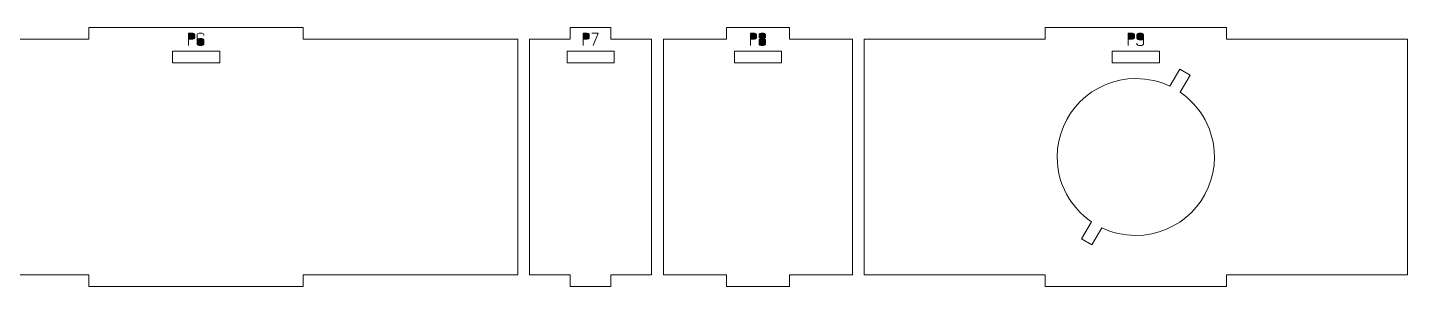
# Model space of a CAD drawing. Header units: centimetres. Extents: x -250 to 250, y -508 to 508.
# Drawn here: x 64.04 to 99.14, y 202.26 to 208.86 of the extents above; entities that cross this region are included whole.
import ezdxf

# ---------------------------------------------------------------- set-up
doc = ezdxf.new("R2010")
doc.units = ezdxf.units.CM
doc.header["$MEASUREMENT"] = 0
doc.layers.add('Capa 1', color=7, linetype='Continuous')

msp = doc.modelspace()

# ---------------------------------------------------------------- hatches: boundary and pattern name
at = {"layer": 'Capa 1', "true_color": 0x3e4095}
h = msp.add_hatch(color=175, dxfattribs=at)
edge = h.paths.add_edge_path()
edge.add_spline(control_points=[(68.20684, 208.56561), (68.22977, 208.56561), (68.24926, 208.56859), (68.26532, 208.57455), (68.28137, 208.58051), (68.28939, 208.58838), (68.28939, 208.59817), (68.28939, 208.59817), (68.28939, 208.68393), (68.28939, 208.68393), (68.28939, 208.69371), (68.28137, 208.70204), (68.26532, 208.70892), (68.24926, 208.7158), (68.22977, 208.71924), (68.20684, 208.71924), (68.20684, 208.71924), (68.13209, 208.71924), (68.13209, 208.71924), (68.13209, 208.71924), (68.13209, 208.56561), (68.13209, 208.56561), (68.13209, 208.56561), (68.20684, 208.56561), (68.20684, 208.56561)], knot_values=[0, 0, 0, 0, 0.125, 0.125, 0.125, 0.25, 0.25, 0.25, 0.375, 0.375, 0.375, 0.5, 0.5, 0.5, 0.625, 0.625, 0.625, 0.75, 0.75, 0.75, 0.875, 0.875, 0.875, 1, 1, 1, 1], degree=3, periodic=1)
h = msp.add_hatch(color=175, dxfattribs=at)
edge = h.paths.add_edge_path()
edge.add_spline(control_points=[(68.13209, 208.4028), (68.13209, 208.4028), (68.13209, 208.71924), (68.13209, 208.71924), (68.13209, 208.71924), (68.20684, 208.71924), (68.20684, 208.71924), (68.22977, 208.71924), (68.24926, 208.7158), (68.26532, 208.70892), (68.28137, 208.70204), (68.28939, 208.69371), (68.28939, 208.68393), (68.28939, 208.68393), (68.28939, 208.59817), (68.28939, 208.59817), (68.28939, 208.58838), (68.28137, 208.58051), (68.26532, 208.57455), (68.24926, 208.56859), (68.22977, 208.56561), (68.20684, 208.56561), (68.20684, 208.56561), (68.13209, 208.56561), (68.13209, 208.56561), (68.13209, 208.56561), (68.13209, 208.4028), (68.13209, 208.4028)], knot_values=[0, 0, 0, 0, 0.11111111, 0.11111111, 0.11111111, 0.22222222, 0.22222222, 0.22222222, 0.33333333, 0.33333333, 0.33333333, 0.44444444, 0.44444444, 0.44444444, 0.55555556, 0.55555556, 0.55555556, 0.66666667, 0.66666667, 0.66666667, 0.77777778, 0.77777778, 0.77777778, 0.88888889, 0.88888889, 0.88888889, 1, 1, 1, 1], degree=3, periodic=1)
h = msp.add_hatch(color=175, dxfattribs=at)
edge = h.paths.add_edge_path()
edge.add_spline(control_points=[(68.43477, 208.4028), (68.41123, 208.4028), (68.39158, 208.40624), (68.37584, 208.41312), (68.36009, 208.42), (68.35222, 208.42833), (68.35222, 208.43811), (68.35222, 208.43811), (68.35222, 208.54497), (68.35222, 208.54497), (68.35222, 208.54497), (68.35222, 208.68393), (68.35222, 208.68393), (68.35222, 208.69371), (68.36009, 208.70204), (68.37584, 208.70892), (68.39158, 208.7158), (68.41123, 208.71924), (68.43477, 208.71924), (68.45831, 208.71924), (68.47796, 208.7158), (68.4937, 208.70892), (68.50945, 208.70204), (68.51732, 208.69371), (68.51732, 208.68393), (68.51732, 208.68393), (68.51732, 208.65825), (68.51732, 208.65825), (68.51732, 208.65825), (68.51732, 208.68393), (68.51732, 208.68393), (68.51732, 208.69371), (68.50945, 208.70204), (68.4937, 208.70892), (68.47796, 208.7158), (68.45831, 208.71924), (68.43477, 208.71924), (68.41123, 208.71924), (68.39158, 208.7158), (68.37584, 208.70892), (68.36009, 208.70204), (68.35222, 208.69371), (68.35222, 208.68393), (68.35222, 208.68393), (68.35222, 208.54497), (68.35222, 208.54497), (68.35222, 208.55414), (68.36177, 208.56232), (68.38088, 208.5695), (68.39999, 208.57669), (68.41795, 208.58028), (68.43477, 208.58028), (68.45831, 208.58028), (68.47796, 208.57684), (68.4937, 208.56996), (68.50945, 208.56308), (68.51732, 208.55475), (68.51732, 208.54497), (68.51732, 208.54497), (68.51732, 208.43811), (68.51732, 208.43811), (68.51732, 208.42833), (68.50945, 208.42), (68.4937, 208.41312), (68.47796, 208.40624), (68.45831, 208.4028), (68.43477, 208.4028)], knot_values=[0, 0, 0, 0, 0.04545455, 0.04545455, 0.04545455, 0.09090909, 0.09090909, 0.09090909, 0.13636364, 0.13636364, 0.13636364, 0.18181818, 0.18181818, 0.18181818, 0.22727273, 0.22727273, 0.22727273, 0.27272727, 0.27272727, 0.27272727, 0.31818182, 0.31818182, 0.31818182, 0.36363636, 0.36363636, 0.36363636, 0.40909091, 0.40909091, 0.40909091, 0.45454545, 0.45454545, 0.45454545, 0.5, 0.5, 0.5, 0.54545455, 0.54545455, 0.54545455, 0.59090909, 0.59090909, 0.59090909, 0.63636364, 0.63636364, 0.63636364, 0.68181818, 0.68181818, 0.68181818, 0.72727273, 0.72727273, 0.72727273, 0.77272727, 0.77272727, 0.77272727, 0.81818182, 0.81818182, 0.81818182, 0.86363636, 0.86363636, 0.86363636, 0.90909091, 0.90909091, 0.90909091, 0.95454545, 0.95454545, 0.95454545, 1, 1, 1, 1], degree=3, periodic=1)
h = msp.add_hatch(color=175, dxfattribs=at)
edge = h.paths.add_edge_path()
edge.add_spline(control_points=[(68.35222, 208.43811), (68.35222, 208.42833), (68.36009, 208.42), (68.37584, 208.41312), (68.39158, 208.40624), (68.41123, 208.4028), (68.43477, 208.4028), (68.45831, 208.4028), (68.47796, 208.40624), (68.4937, 208.41312), (68.50945, 208.42), (68.51732, 208.42833), (68.51732, 208.43811), (68.51732, 208.43811), (68.51732, 208.54497), (68.51732, 208.54497), (68.51732, 208.55475), (68.50945, 208.56308), (68.4937, 208.56996), (68.47796, 208.57684), (68.45831, 208.58028), (68.43477, 208.58028), (68.41795, 208.58028), (68.39999, 208.57669), (68.38088, 208.5695), (68.36177, 208.56232), (68.35222, 208.55414), (68.35222, 208.54497), (68.35222, 208.54497), (68.35222, 208.43811), (68.35222, 208.43811)], knot_values=[0, 0, 0, 0, 0.1, 0.1, 0.1, 0.2, 0.2, 0.2, 0.3, 0.3, 0.3, 0.4, 0.4, 0.4, 0.5, 0.5, 0.5, 0.6, 0.6, 0.6, 0.7, 0.7, 0.7, 0.8, 0.8, 0.8, 0.9, 0.9, 0.9, 1, 1, 1, 1], degree=3, periodic=1)
h = msp.add_hatch(color=175, dxfattribs=at)
edge = h.paths.add_edge_path()
edge.add_spline(control_points=[(78.2448, 208.56561), (78.26773, 208.56561), (78.28722, 208.56859), (78.30328, 208.57455), (78.31933, 208.58051), (78.32735, 208.58838), (78.32735, 208.59817), (78.32735, 208.59817), (78.32735, 208.68393), (78.32735, 208.68393), (78.32735, 208.69371), (78.31933, 208.70204), (78.30328, 208.70892), (78.28722, 208.7158), (78.26773, 208.71924), (78.2448, 208.71924), (78.2448, 208.71924), (78.17005, 208.71924), (78.17005, 208.71924), (78.17005, 208.71924), (78.17005, 208.56561), (78.17005, 208.56561), (78.17005, 208.56561), (78.2448, 208.56561), (78.2448, 208.56561)], knot_values=[0, 0, 0, 0, 0.125, 0.125, 0.125, 0.25, 0.25, 0.25, 0.375, 0.375, 0.375, 0.5, 0.5, 0.5, 0.625, 0.625, 0.625, 0.75, 0.75, 0.75, 0.875, 0.875, 0.875, 1, 1, 1, 1], degree=3, periodic=1)
h = msp.add_hatch(color=175, dxfattribs=at)
edge = h.paths.add_edge_path()
edge.add_spline(control_points=[(78.17005, 208.4028), (78.17005, 208.4028), (78.17005, 208.71924), (78.17005, 208.71924), (78.17005, 208.71924), (78.2448, 208.71924), (78.2448, 208.71924), (78.26773, 208.71924), (78.28722, 208.7158), (78.30328, 208.70892), (78.31933, 208.70204), (78.32735, 208.69371), (78.32735, 208.68393), (78.32735, 208.68393), (78.32735, 208.59817), (78.32735, 208.59817), (78.32735, 208.58838), (78.31933, 208.58051), (78.30328, 208.57455), (78.28722, 208.56859), (78.26773, 208.56561), (78.2448, 208.56561), (78.2448, 208.56561), (78.17005, 208.56561), (78.17005, 208.56561), (78.17005, 208.56561), (78.17005, 208.4028), (78.17005, 208.4028)], knot_values=[0, 0, 0, 0, 0.11111111, 0.11111111, 0.11111111, 0.22222222, 0.22222222, 0.22222222, 0.33333333, 0.33333333, 0.33333333, 0.44444444, 0.44444444, 0.44444444, 0.55555556, 0.55555556, 0.55555556, 0.66666667, 0.66666667, 0.66666667, 0.77777778, 0.77777778, 0.77777778, 0.88888889, 0.88888889, 0.88888889, 1, 1, 1, 1], degree=3, periodic=1)
h = msp.add_hatch(color=175, dxfattribs=at)
edge = h.paths.add_edge_path()
edge.add_spline(control_points=[(78.4287, 208.4028), (78.4287, 208.4028), (78.54978, 208.71924), (78.54978, 208.71924), (78.54978, 208.71924), (78.39018, 208.71924), (78.39018, 208.71924), (78.39018, 208.71924), (78.54978, 208.71924), (78.54978, 208.71924), (78.54978, 208.71924), (78.4287, 208.4028), (78.4287, 208.4028)], knot_values=[0, 0, 0, 0, 0.25, 0.25, 0.25, 0.5, 0.5, 0.5, 0.75, 0.75, 0.75, 1, 1, 1, 1], degree=3, periodic=1)
h = msp.add_hatch(color=175, dxfattribs=at)
edge = h.paths.add_edge_path()
edge.add_spline(control_points=[(82.49966, 208.56561), (82.52259, 208.56561), (82.54208, 208.56859), (82.55814, 208.57455), (82.57419, 208.58051), (82.58221, 208.58838), (82.58221, 208.59817), (82.58221, 208.59817), (82.58221, 208.68393), (82.58221, 208.68393), (82.58221, 208.69371), (82.57419, 208.70204), (82.55814, 208.70892), (82.54208, 208.7158), (82.52259, 208.71924), (82.49966, 208.71924), (82.49966, 208.71924), (82.42491, 208.71924), (82.42491, 208.71924), (82.42491, 208.71924), (82.42491, 208.56561), (82.42491, 208.56561), (82.42491, 208.56561), (82.49966, 208.56561), (82.49966, 208.56561)], knot_values=[0, 0, 0, 0, 0.125, 0.125, 0.125, 0.25, 0.25, 0.25, 0.375, 0.375, 0.375, 0.5, 0.5, 0.5, 0.625, 0.625, 0.625, 0.75, 0.75, 0.75, 0.875, 0.875, 0.875, 1, 1, 1, 1], degree=3, periodic=1)
h = msp.add_hatch(color=175, dxfattribs=at)
edge = h.paths.add_edge_path()
edge.add_spline(control_points=[(82.42491, 208.4028), (82.42491, 208.4028), (82.42491, 208.71924), (82.42491, 208.71924), (82.42491, 208.71924), (82.49966, 208.71924), (82.49966, 208.71924), (82.52259, 208.71924), (82.54208, 208.7158), (82.55814, 208.70892), (82.57419, 208.70204), (82.58221, 208.69371), (82.58221, 208.68393), (82.58221, 208.68393), (82.58221, 208.59817), (82.58221, 208.59817), (82.58221, 208.58838), (82.57419, 208.58051), (82.55814, 208.57455), (82.54208, 208.56859), (82.52259, 208.56561), (82.49966, 208.56561), (82.49966, 208.56561), (82.42491, 208.56561), (82.42491, 208.56561), (82.42491, 208.56561), (82.42491, 208.4028), (82.42491, 208.4028)], knot_values=[0, 0, 0, 0, 0.11111111, 0.11111111, 0.11111111, 0.22222222, 0.22222222, 0.22222222, 0.33333333, 0.33333333, 0.33333333, 0.44444444, 0.44444444, 0.44444444, 0.55555556, 0.55555556, 0.55555556, 0.66666667, 0.66666667, 0.66666667, 0.77777778, 0.77777778, 0.77777778, 0.88888889, 0.88888889, 0.88888889, 1, 1, 1, 1], degree=3, periodic=1)
h = msp.add_hatch(color=175, dxfattribs=at)
edge = h.paths.add_edge_path()
edge.add_spline(control_points=[(82.64504, 208.60963), (82.64504, 208.60168), (82.6507, 208.5945), (82.66201, 208.58808), (82.67332, 208.58166), (82.69518, 208.57738), (82.72759, 208.57524), (82.76, 208.57738), (82.78186, 208.58166), (82.79317, 208.58808), (82.80448, 208.5945), (82.81014, 208.60168), (82.81014, 208.60963), (82.81014, 208.60963), (82.81014, 208.68393), (82.81014, 208.68393), (82.81014, 208.69371), (82.80227, 208.70204), (82.78652, 208.70892), (82.77078, 208.7158), (82.75113, 208.71924), (82.72759, 208.71924), (82.70405, 208.71924), (82.6844, 208.7158), (82.66866, 208.70892), (82.65291, 208.70204), (82.64504, 208.69371), (82.64504, 208.68393), (82.64504, 208.68393), (82.64504, 208.60963), (82.64504, 208.60963)], knot_values=[0, 0, 0, 0, 0.1, 0.1, 0.1, 0.2, 0.2, 0.2, 0.3, 0.3, 0.3, 0.4, 0.4, 0.4, 0.5, 0.5, 0.5, 0.6, 0.6, 0.6, 0.7, 0.7, 0.7, 0.8, 0.8, 0.8, 0.9, 0.9, 0.9, 1, 1, 1, 1], degree=3, periodic=1)
h = msp.add_hatch(color=175, dxfattribs=at)
edge = h.paths.add_edge_path()
edge.add_spline(control_points=[(82.72759, 208.4028), (82.70405, 208.4028), (82.6844, 208.40624), (82.66866, 208.41312), (82.65291, 208.42), (82.64504, 208.42833), (82.64504, 208.43811), (82.64504, 208.43811), (82.64504, 208.5413), (82.64504, 208.5413), (82.64504, 208.54956), (82.6507, 208.55674), (82.66201, 208.56285), (82.67332, 208.56897), (82.69518, 208.5731), (82.72759, 208.57524), (82.69518, 208.57738), (82.67332, 208.58166), (82.66201, 208.58808), (82.6507, 208.5945), (82.64504, 208.60168), (82.64504, 208.60963), (82.64504, 208.60963), (82.64504, 208.68393), (82.64504, 208.68393), (82.64504, 208.69371), (82.65291, 208.70204), (82.66866, 208.70892), (82.6844, 208.7158), (82.70405, 208.71924), (82.72759, 208.71924), (82.75113, 208.71924), (82.77078, 208.7158), (82.78652, 208.70892), (82.80227, 208.70204), (82.81014, 208.69371), (82.81014, 208.68393), (82.81014, 208.68393), (82.81014, 208.60963), (82.81014, 208.60963), (82.81014, 208.60168), (82.80448, 208.5945), (82.79317, 208.58808), (82.78186, 208.58166), (82.76, 208.57738), (82.72759, 208.57524), (82.76, 208.5731), (82.78186, 208.56897), (82.79317, 208.56285), (82.80448, 208.55674), (82.81014, 208.54956), (82.81014, 208.5413), (82.81014, 208.5413), (82.81014, 208.43811), (82.81014, 208.43811), (82.81014, 208.42833), (82.80227, 208.42), (82.78652, 208.41312), (82.77078, 208.40624), (82.75113, 208.4028), (82.72759, 208.4028)], knot_values=[0, 0, 0, 0, 0.05, 0.05, 0.05, 0.1, 0.1, 0.1, 0.15, 0.15, 0.15, 0.2, 0.2, 0.2, 0.25, 0.25, 0.25, 0.3, 0.3, 0.3, 0.35, 0.35, 0.35, 0.4, 0.4, 0.4, 0.45, 0.45, 0.45, 0.5, 0.5, 0.5, 0.55, 0.55, 0.55, 0.6, 0.6, 0.6, 0.65, 0.65, 0.65, 0.7, 0.7, 0.7, 0.75, 0.75, 0.75, 0.8, 0.8, 0.8, 0.85, 0.85, 0.85, 0.9, 0.9, 0.9, 0.95, 0.95, 0.95, 1, 1, 1, 1], degree=3, periodic=1)
h = msp.add_hatch(color=175, dxfattribs=at)
edge = h.paths.add_edge_path()
edge.add_spline(control_points=[(82.64504, 208.43811), (82.64504, 208.42833), (82.65291, 208.42), (82.66866, 208.41312), (82.6844, 208.40624), (82.70405, 208.4028), (82.72759, 208.4028), (82.75113, 208.4028), (82.77078, 208.40624), (82.78652, 208.41312), (82.80227, 208.42), (82.81014, 208.42833), (82.81014, 208.43811), (82.81014, 208.43811), (82.81014, 208.5413), (82.81014, 208.5413), (82.81014, 208.54956), (82.80448, 208.55674), (82.79317, 208.56285), (82.78186, 208.56897), (82.76, 208.5731), (82.72759, 208.57524), (82.69518, 208.5731), (82.67332, 208.56897), (82.66201, 208.56285), (82.6507, 208.55674), (82.64504, 208.54956), (82.64504, 208.5413), (82.64504, 208.5413), (82.64504, 208.43811), (82.64504, 208.43811)], knot_values=[0, 0, 0, 0, 0.1, 0.1, 0.1, 0.2, 0.2, 0.2, 0.3, 0.3, 0.3, 0.4, 0.4, 0.4, 0.5, 0.5, 0.5, 0.6, 0.6, 0.6, 0.7, 0.7, 0.7, 0.8, 0.8, 0.8, 0.9, 0.9, 0.9, 1, 1, 1, 1], degree=3, periodic=1)
h = msp.add_hatch(color=175, dxfattribs=at)
edge = h.paths.add_edge_path()
edge.add_spline(control_points=[(92.11281, 208.56561), (92.13574, 208.56561), (92.15523, 208.56859), (92.17129, 208.57455), (92.18734, 208.58051), (92.19536, 208.58838), (92.19536, 208.59817), (92.19536, 208.59817), (92.19536, 208.68393), (92.19536, 208.68393), (92.19536, 208.69371), (92.18734, 208.70204), (92.17129, 208.70892), (92.15523, 208.7158), (92.13574, 208.71924), (92.11281, 208.71924), (92.11281, 208.71924), (92.03806, 208.71924), (92.03806, 208.71924), (92.03806, 208.71924), (92.03806, 208.56561), (92.03806, 208.56561), (92.03806, 208.56561), (92.11281, 208.56561), (92.11281, 208.56561)], knot_values=[0, 0, 0, 0, 0.125, 0.125, 0.125, 0.25, 0.25, 0.25, 0.375, 0.375, 0.375, 0.5, 0.5, 0.5, 0.625, 0.625, 0.625, 0.75, 0.75, 0.75, 0.875, 0.875, 0.875, 1, 1, 1, 1], degree=3, periodic=1)
h = msp.add_hatch(color=175, dxfattribs=at)
edge = h.paths.add_edge_path()
edge.add_spline(control_points=[(92.03806, 208.4028), (92.03806, 208.4028), (92.03806, 208.71924), (92.03806, 208.71924), (92.03806, 208.71924), (92.11281, 208.71924), (92.11281, 208.71924), (92.13574, 208.71924), (92.15523, 208.7158), (92.17129, 208.70892), (92.18734, 208.70204), (92.19536, 208.69371), (92.19536, 208.68393), (92.19536, 208.68393), (92.19536, 208.59817), (92.19536, 208.59817), (92.19536, 208.58838), (92.18734, 208.58051), (92.17129, 208.57455), (92.15523, 208.56859), (92.13574, 208.56561), (92.11281, 208.56561), (92.11281, 208.56561), (92.03806, 208.56561), (92.03806, 208.56561), (92.03806, 208.56561), (92.03806, 208.4028), (92.03806, 208.4028)], knot_values=[0, 0, 0, 0, 0.11111111, 0.11111111, 0.11111111, 0.22222222, 0.22222222, 0.22222222, 0.33333333, 0.33333333, 0.33333333, 0.44444444, 0.44444444, 0.44444444, 0.55555556, 0.55555556, 0.55555556, 0.66666667, 0.66666667, 0.66666667, 0.77777778, 0.77777778, 0.77777778, 0.88888889, 0.88888889, 0.88888889, 1, 1, 1, 1], degree=3, periodic=1)
h = msp.add_hatch(color=175, dxfattribs=at)
edge = h.paths.add_edge_path()
edge.add_spline(control_points=[(92.25819, 208.57661), (92.25819, 208.56683), (92.26606, 208.5585), (92.28181, 208.55162), (92.29755, 208.54474), (92.3172, 208.5413), (92.34074, 208.5413), (92.36398, 208.54069), (92.38354, 208.54352), (92.39944, 208.54978), (92.41534, 208.55605), (92.42329, 208.565), (92.42329, 208.57661), (92.42329, 208.57661), (92.42329, 208.68393), (92.42329, 208.68393), (92.42329, 208.69371), (92.41542, 208.70204), (92.39967, 208.70892), (92.38393, 208.7158), (92.36428, 208.71924), (92.34074, 208.71924), (92.3172, 208.71924), (92.29755, 208.7158), (92.28181, 208.70892), (92.26606, 208.70204), (92.25819, 208.69371), (92.25819, 208.68393), (92.25819, 208.68393), (92.25819, 208.57661), (92.25819, 208.57661)], knot_values=[0, 0, 0, 0, 0.1, 0.1, 0.1, 0.2, 0.2, 0.2, 0.3, 0.3, 0.3, 0.4, 0.4, 0.4, 0.5, 0.5, 0.5, 0.6, 0.6, 0.6, 0.7, 0.7, 0.7, 0.8, 0.8, 0.8, 0.9, 0.9, 0.9, 1, 1, 1, 1], degree=3, periodic=1)
h = msp.add_hatch(color=175, dxfattribs=at)
edge = h.paths.add_edge_path()
edge.add_spline(control_points=[(92.34074, 208.4028), (92.3172, 208.4028), (92.29755, 208.40624), (92.28181, 208.41312), (92.26606, 208.42), (92.25819, 208.42833), (92.25819, 208.43811), (92.25819, 208.43811), (92.25819, 208.46334), (92.25819, 208.46334), (92.25819, 208.46334), (92.25819, 208.43811), (92.25819, 208.43811), (92.25819, 208.42833), (92.26606, 208.42), (92.28181, 208.41312), (92.29755, 208.40624), (92.3172, 208.4028), (92.34074, 208.4028), (92.36428, 208.4028), (92.38393, 208.40624), (92.39967, 208.41312), (92.41542, 208.42), (92.42329, 208.42833), (92.42329, 208.43811), (92.42329, 208.43811), (92.42329, 208.57661), (92.42329, 208.57661), (92.42329, 208.565), (92.41534, 208.55605), (92.39944, 208.54978), (92.38354, 208.54352), (92.36398, 208.54069), (92.34074, 208.5413), (92.3172, 208.5413), (92.29755, 208.54474), (92.28181, 208.55162), (92.26606, 208.5585), (92.25819, 208.56683), (92.25819, 208.57661), (92.25819, 208.57661), (92.25819, 208.68393), (92.25819, 208.68393), (92.25819, 208.69371), (92.26606, 208.70204), (92.28181, 208.70892), (92.29755, 208.7158), (92.3172, 208.71924), (92.34074, 208.71924), (92.36428, 208.71924), (92.38393, 208.7158), (92.39967, 208.70892), (92.41542, 208.70204), (92.42329, 208.69371), (92.42329, 208.68393), (92.42329, 208.68393), (92.42329, 208.57661), (92.42329, 208.57661), (92.42329, 208.57661), (92.42329, 208.43811), (92.42329, 208.43811), (92.42329, 208.42833), (92.41542, 208.42), (92.39967, 208.41312), (92.38393, 208.40624), (92.36428, 208.4028), (92.34074, 208.4028)], knot_values=[0, 0, 0, 0, 0.04545455, 0.04545455, 0.04545455, 0.09090909, 0.09090909, 0.09090909, 0.13636364, 0.13636364, 0.13636364, 0.18181818, 0.18181818, 0.18181818, 0.22727273, 0.22727273, 0.22727273, 0.27272727, 0.27272727, 0.27272727, 0.31818182, 0.31818182, 0.31818182, 0.36363636, 0.36363636, 0.36363636, 0.40909091, 0.40909091, 0.40909091, 0.45454545, 0.45454545, 0.45454545, 0.5, 0.5, 0.5, 0.54545455, 0.54545455, 0.54545455, 0.59090909, 0.59090909, 0.59090909, 0.63636364, 0.63636364, 0.63636364, 0.68181818, 0.68181818, 0.68181818, 0.72727273, 0.72727273, 0.72727273, 0.77272727, 0.77272727, 0.77272727, 0.81818182, 0.81818182, 0.81818182, 0.86363636, 0.86363636, 0.86363636, 0.90909091, 0.90909091, 0.90909091, 0.95454545, 0.95454545, 0.95454545, 1, 1, 1, 1], degree=3, periodic=1)

# ---------------------------------------------------------------- linework, layer by layer
at = {"layer": 'Capa 1', "color": 240, "lineweight": 9}
for points, knots in [([(60.14275, 208.56), (60.14275, 208.56), (60.14275, 202.56), (60.14275, 202.56), (60.14275, 202.56), (65.59739, 202.56), (65.59739, 202.56), (65.59739, 202.56), (65.59739, 202.26), (65.59739, 202.26), (65.59739, 202.26), (71.05202, 202.26), (71.05202, 202.26), (71.05202, 202.26), (71.05202, 202.56), (71.05202, 202.56), (71.05202, 202.56), (76.50666, 202.56), (76.50666, 202.56), (76.50666, 202.56), (76.50666, 208.56), (76.50666, 208.56), (76.50666, 208.56), (71.05202, 208.56), (71.05202, 208.56), (71.05202, 208.56), (71.05202, 208.86), (71.05202, 208.86), (71.05202, 208.86), (65.59739, 208.86), (65.59739, 208.86), (65.59739, 208.86), (65.59739, 208.56), (65.59739, 208.56), (65.59739, 208.56), (60.14275, 208.56), (60.14275, 208.56)], [0, 0, 0, 0, 0.08333333, 0.08333333, 0.08333333, 0.16666667, 0.16666667, 0.16666667, 0.25, 0.25, 0.25, 0.33333333, 0.33333333, 0.33333333, 0.41666667, 0.41666667, 0.41666667, 0.5, 0.5, 0.5, 0.58333333, 0.58333333, 0.58333333, 0.66666667, 0.66666667, 0.66666667, 0.75, 0.75, 0.75, 0.83333333, 0.83333333, 0.83333333, 0.91666667, 0.91666667, 0.91666667, 1, 1, 1, 1]), ([(76.80666, 208.56), (76.80666, 208.56), (76.80666, 202.56), (76.80666, 202.56), (76.80666, 202.56), (77.84217, 202.56), (77.84217, 202.56), (77.84217, 202.56), (77.84217, 202.26), (77.84217, 202.26), (77.84217, 202.26), (78.87767, 202.26), (78.87767, 202.26), (78.87767, 202.26), (78.87767, 202.56), (78.87767, 202.56), (78.87767, 202.56), (79.91318, 202.56), (79.91318, 202.56), (79.91318, 202.56), (79.91318, 208.56), (79.91318, 208.56), (79.91318, 208.56), (78.87767, 208.56), (78.87767, 208.56), (78.87767, 208.56), (78.87767, 208.86), (78.87767, 208.86), (78.87767, 208.86), (77.84217, 208.86), (77.84217, 208.86), (77.84217, 208.86), (77.84217, 208.56), (77.84217, 208.56), (77.84217, 208.56), (76.80666, 208.56), (76.80666, 208.56)], [0, 0, 0, 0, 0.08333333, 0.08333333, 0.08333333, 0.16666667, 0.16666667, 0.16666667, 0.25, 0.25, 0.25, 0.33333333, 0.33333333, 0.33333333, 0.41666667, 0.41666667, 0.41666667, 0.5, 0.5, 0.5, 0.58333333, 0.58333333, 0.58333333, 0.66666667, 0.66666667, 0.66666667, 0.75, 0.75, 0.75, 0.83333333, 0.83333333, 0.83333333, 0.91666667, 0.91666667, 0.91666667, 1, 1, 1, 1]), ([(80.21318, 208.56), (80.21318, 208.56), (80.21318, 202.56), (80.21318, 202.56), (80.21318, 202.56), (81.81608, 202.56), (81.81608, 202.56), (81.81608, 202.56), (81.81608, 202.26), (81.81608, 202.26), (81.81608, 202.26), (83.41898, 202.26), (83.41898, 202.26), (83.41898, 202.26), (83.41898, 202.56), (83.41898, 202.56), (83.41898, 202.56), (85.02188, 202.56), (85.02188, 202.56), (85.02188, 202.56), (85.02188, 208.56), (85.02188, 208.56), (85.02188, 208.56), (83.41898, 208.56), (83.41898, 208.56), (83.41898, 208.56), (83.41898, 208.86), (83.41898, 208.86), (83.41898, 208.86), (81.81608, 208.86), (81.81608, 208.86), (81.81608, 208.86), (81.81608, 208.56), (81.81608, 208.56), (81.81608, 208.56), (80.21318, 208.56), (80.21318, 208.56)], [0, 0, 0, 0, 0.08333333, 0.08333333, 0.08333333, 0.16666667, 0.16666667, 0.16666667, 0.25, 0.25, 0.25, 0.33333333, 0.33333333, 0.33333333, 0.41666667, 0.41666667, 0.41666667, 0.5, 0.5, 0.5, 0.58333333, 0.58333333, 0.58333333, 0.66666667, 0.66666667, 0.66666667, 0.75, 0.75, 0.75, 0.83333333, 0.83333333, 0.83333333, 0.91666667, 0.91666667, 0.91666667, 1, 1, 1, 1]), ([(85.32188, 208.56), (85.32188, 208.56), (85.32188, 202.56), (85.32188, 202.56), (85.32188, 202.56), (89.92775, 202.56), (89.92775, 202.56), (89.92775, 202.56), (89.92775, 202.26), (89.92775, 202.26), (89.92775, 202.26), (94.53361, 202.26), (94.53361, 202.26), (94.53361, 202.26), (94.53361, 202.56), (94.53361, 202.56), (94.53361, 202.56), (99.13947, 202.56), (99.13947, 202.56), (99.13947, 202.56), (99.13947, 208.56), (99.13947, 208.56), (99.13947, 208.56), (94.53361, 208.56), (94.53361, 208.56), (94.53361, 208.56), (94.53361, 208.86), (94.53361, 208.86), (94.53361, 208.86), (89.92775, 208.86), (89.92775, 208.86), (89.92775, 208.86), (89.92775, 208.56), (89.92775, 208.56), (89.92775, 208.56), (85.32188, 208.56), (85.32188, 208.56)], [0, 0, 0, 0, 0.08333333, 0.08333333, 0.08333333, 0.16666667, 0.16666667, 0.16666667, 0.25, 0.25, 0.25, 0.33333333, 0.33333333, 0.33333333, 0.41666667, 0.41666667, 0.41666667, 0.5, 0.5, 0.5, 0.58333333, 0.58333333, 0.58333333, 0.66666667, 0.66666667, 0.66666667, 0.75, 0.75, 0.75, 0.83333333, 0.83333333, 0.83333333, 0.91666667, 0.91666667, 0.91666667, 1, 1, 1, 1]), ([(67.72471, 207.96037), (67.72471, 207.96037), (68.92471, 207.96037), (68.92471, 207.96037), (68.92471, 207.96037), (68.92471, 208.26037), (68.92471, 208.26037), (68.92471, 208.26037), (67.72471, 208.26037), (67.72471, 208.26037), (67.72471, 208.26037), (67.72471, 207.96037), (67.72471, 207.96037)], [0, 0, 0, 0, 0.25, 0.25, 0.25, 0.5, 0.5, 0.5, 0.75, 0.75, 0.75, 1, 1, 1, 1]), ([(77.75992, 207.96037), (77.75992, 207.96037), (78.95992, 207.96037), (78.95992, 207.96037), (78.95992, 207.96037), (78.95992, 208.26037), (78.95992, 208.26037), (78.95992, 208.26037), (77.75992, 208.26037), (77.75992, 208.26037), (77.75992, 208.26037), (77.75992, 207.96037), (77.75992, 207.96037)], [0, 0, 0, 0, 0.25, 0.25, 0.25, 0.5, 0.5, 0.5, 0.75, 0.75, 0.75, 1, 1, 1, 1]), ([(82.01753, 207.96037), (82.01753, 207.96037), (83.21753, 207.96037), (83.21753, 207.96037), (83.21753, 207.96037), (83.21753, 208.26037), (83.21753, 208.26037), (83.21753, 208.26037), (82.01753, 208.26037), (82.01753, 208.26037), (82.01753, 208.26037), (82.01753, 207.96037), (82.01753, 207.96037)], [0, 0, 0, 0, 0.25, 0.25, 0.25, 0.5, 0.5, 0.5, 0.75, 0.75, 0.75, 1, 1, 1, 1]), ([(91.63068, 207.96037), (91.63068, 207.96037), (92.83068, 207.96037), (92.83068, 207.96037), (92.83068, 207.96037), (92.83068, 208.26037), (92.83068, 208.26037), (92.83068, 208.26037), (91.63068, 208.26037), (91.63068, 208.26037), (91.63068, 208.26037), (91.63068, 207.96037), (91.63068, 207.96037)], [0, 0, 0, 0, 0.25, 0.25, 0.25, 0.5, 0.5, 0.5, 0.75, 0.75, 0.75, 1, 1, 1, 1]), ([(92.23068, 207.56), (92.54151, 207.56), (92.83577, 207.48909), (93.09819, 207.36257), (93.09819, 207.36257), (93.35078, 207.80006), (93.35078, 207.80006), (93.35078, 207.80006), (93.61058, 207.65006), (93.61058, 207.65006), (93.61058, 207.65006), (93.35781, 207.21225), (93.35781, 207.21225), (93.88477, 206.85207), (94.23068, 206.24647), (94.23068, 205.56), (94.23068, 204.45543), (93.33525, 203.56), (92.23068, 203.56), (91.91985, 203.56), (91.62557, 203.63089), (91.36317, 203.75743), (91.36317, 203.75743), (91.11058, 203.31994), (91.11058, 203.31994), (91.11058, 203.31994), (90.85078, 203.46994), (90.85078, 203.46994), (90.85078, 203.46994), (91.10355, 203.90775), (91.10355, 203.90775), (90.57659, 204.26793), (90.23068, 204.87353), (90.23068, 205.56), (90.23068, 206.66457), (91.12611, 207.56), (92.23068, 207.56)], [0, 0, 0, 0, 0.08333333, 0.08333333, 0.08333333, 0.16666667, 0.16666667, 0.16666667, 0.25, 0.25, 0.25, 0.33333333, 0.33333333, 0.33333333, 0.41666667, 0.41666667, 0.41666667, 0.5, 0.5, 0.5, 0.58333333, 0.58333333, 0.58333333, 0.66666667, 0.66666667, 0.66666667, 0.75, 0.75, 0.75, 0.83333333, 0.83333333, 0.83333333, 0.91666667, 0.91666667, 0.91666667, 1, 1, 1, 1])]:
    msp.add_open_spline(points, degree=3, knots=knots, dxfattribs=at)
at = {"layer": 'Capa 1', "color": 114, "lineweight": 9}
for points, knots in [([(68.20684, 208.56561), (68.22977, 208.56561), (68.24926, 208.56859), (68.26532, 208.57455), (68.28137, 208.58051), (68.28939, 208.58838), (68.28939, 208.59817), (68.28939, 208.59817), (68.28939, 208.68393), (68.28939, 208.68393), (68.28939, 208.69371), (68.28137, 208.70204), (68.26532, 208.70892), (68.24926, 208.7158), (68.22977, 208.71924), (68.20684, 208.71924), (68.20684, 208.71924), (68.13209, 208.71924), (68.13209, 208.71924), (68.13209, 208.71924), (68.13209, 208.56561), (68.13209, 208.56561), (68.13209, 208.56561), (68.20684, 208.56561), (68.20684, 208.56561)], [0, 0, 0, 0, 0.125, 0.125, 0.125, 0.25, 0.25, 0.25, 0.375, 0.375, 0.375, 0.5, 0.5, 0.5, 0.625, 0.625, 0.625, 0.75, 0.75, 0.75, 0.875, 0.875, 0.875, 1, 1, 1, 1]), ([(68.13209, 208.4028), (68.13209, 208.4028), (68.13209, 208.71924), (68.13209, 208.71924), (68.13209, 208.71924), (68.20684, 208.71924), (68.20684, 208.71924), (68.22977, 208.71924), (68.24926, 208.7158), (68.26532, 208.70892), (68.28137, 208.70204), (68.28939, 208.69371), (68.28939, 208.68393), (68.28939, 208.68393), (68.28939, 208.59817), (68.28939, 208.59817), (68.28939, 208.58838), (68.28137, 208.58051), (68.26532, 208.57455), (68.24926, 208.56859), (68.22977, 208.56561), (68.20684, 208.56561), (68.20684, 208.56561), (68.13209, 208.56561), (68.13209, 208.56561), (68.13209, 208.56561), (68.13209, 208.4028), (68.13209, 208.4028)], [0, 0, 0, 0, 0.11111111, 0.11111111, 0.11111111, 0.22222222, 0.22222222, 0.22222222, 0.33333333, 0.33333333, 0.33333333, 0.44444444, 0.44444444, 0.44444444, 0.55555556, 0.55555556, 0.55555556, 0.66666667, 0.66666667, 0.66666667, 0.77777778, 0.77777778, 0.77777778, 0.88888889, 0.88888889, 0.88888889, 1, 1, 1, 1]), ([(68.43477, 208.4028), (68.41123, 208.4028), (68.39158, 208.40624), (68.37584, 208.41312), (68.36009, 208.42), (68.35222, 208.42833), (68.35222, 208.43811), (68.35222, 208.43811), (68.35222, 208.54497), (68.35222, 208.54497), (68.35222, 208.54497), (68.35222, 208.68393), (68.35222, 208.68393), (68.35222, 208.69371), (68.36009, 208.70204), (68.37584, 208.70892), (68.39158, 208.7158), (68.41123, 208.71924), (68.43477, 208.71924), (68.45831, 208.71924), (68.47796, 208.7158), (68.4937, 208.70892), (68.50945, 208.70204), (68.51732, 208.69371), (68.51732, 208.68393), (68.51732, 208.68393), (68.51732, 208.65825), (68.51732, 208.65825), (68.51732, 208.65825), (68.51732, 208.68393), (68.51732, 208.68393), (68.51732, 208.69371), (68.50945, 208.70204), (68.4937, 208.70892), (68.47796, 208.7158), (68.45831, 208.71924), (68.43477, 208.71924), (68.41123, 208.71924), (68.39158, 208.7158), (68.37584, 208.70892), (68.36009, 208.70204), (68.35222, 208.69371), (68.35222, 208.68393), (68.35222, 208.68393), (68.35222, 208.54497), (68.35222, 208.54497), (68.35222, 208.55414), (68.36177, 208.56232), (68.38088, 208.5695), (68.39999, 208.57669), (68.41795, 208.58028), (68.43477, 208.58028), (68.45831, 208.58028), (68.47796, 208.57684), (68.4937, 208.56996), (68.50945, 208.56308), (68.51732, 208.55475), (68.51732, 208.54497), (68.51732, 208.54497), (68.51732, 208.43811), (68.51732, 208.43811), (68.51732, 208.42833), (68.50945, 208.42), (68.4937, 208.41312), (68.47796, 208.40624), (68.45831, 208.4028), (68.43477, 208.4028)], [0, 0, 0, 0, 0.04545455, 0.04545455, 0.04545455, 0.09090909, 0.09090909, 0.09090909, 0.13636364, 0.13636364, 0.13636364, 0.18181818, 0.18181818, 0.18181818, 0.22727273, 0.22727273, 0.22727273, 0.27272727, 0.27272727, 0.27272727, 0.31818182, 0.31818182, 0.31818182, 0.36363636, 0.36363636, 0.36363636, 0.40909091, 0.40909091, 0.40909091, 0.45454545, 0.45454545, 0.45454545, 0.5, 0.5, 0.5, 0.54545455, 0.54545455, 0.54545455, 0.59090909, 0.59090909, 0.59090909, 0.63636364, 0.63636364, 0.63636364, 0.68181818, 0.68181818, 0.68181818, 0.72727273, 0.72727273, 0.72727273, 0.77272727, 0.77272727, 0.77272727, 0.81818182, 0.81818182, 0.81818182, 0.86363636, 0.86363636, 0.86363636, 0.90909091, 0.90909091, 0.90909091, 0.95454545, 0.95454545, 0.95454545, 1, 1, 1, 1]), ([(68.35222, 208.43811), (68.35222, 208.42833), (68.36009, 208.42), (68.37584, 208.41312), (68.39158, 208.40624), (68.41123, 208.4028), (68.43477, 208.4028), (68.45831, 208.4028), (68.47796, 208.40624), (68.4937, 208.41312), (68.50945, 208.42), (68.51732, 208.42833), (68.51732, 208.43811), (68.51732, 208.43811), (68.51732, 208.54497), (68.51732, 208.54497), (68.51732, 208.55475), (68.50945, 208.56308), (68.4937, 208.56996), (68.47796, 208.57684), (68.45831, 208.58028), (68.43477, 208.58028), (68.41795, 208.58028), (68.39999, 208.57669), (68.38088, 208.5695), (68.36177, 208.56232), (68.35222, 208.55414), (68.35222, 208.54497), (68.35222, 208.54497), (68.35222, 208.43811), (68.35222, 208.43811)], [0, 0, 0, 0, 0.1, 0.1, 0.1, 0.2, 0.2, 0.2, 0.3, 0.3, 0.3, 0.4, 0.4, 0.4, 0.5, 0.5, 0.5, 0.6, 0.6, 0.6, 0.7, 0.7, 0.7, 0.8, 0.8, 0.8, 0.9, 0.9, 0.9, 1, 1, 1, 1]), ([(78.2448, 208.56561), (78.26773, 208.56561), (78.28722, 208.56859), (78.30328, 208.57455), (78.31933, 208.58051), (78.32735, 208.58838), (78.32735, 208.59817), (78.32735, 208.59817), (78.32735, 208.68393), (78.32735, 208.68393), (78.32735, 208.69371), (78.31933, 208.70204), (78.30328, 208.70892), (78.28722, 208.7158), (78.26773, 208.71924), (78.2448, 208.71924), (78.2448, 208.71924), (78.17005, 208.71924), (78.17005, 208.71924), (78.17005, 208.71924), (78.17005, 208.56561), (78.17005, 208.56561), (78.17005, 208.56561), (78.2448, 208.56561), (78.2448, 208.56561)], [0, 0, 0, 0, 0.125, 0.125, 0.125, 0.25, 0.25, 0.25, 0.375, 0.375, 0.375, 0.5, 0.5, 0.5, 0.625, 0.625, 0.625, 0.75, 0.75, 0.75, 0.875, 0.875, 0.875, 1, 1, 1, 1]), ([(78.17005, 208.4028), (78.17005, 208.4028), (78.17005, 208.71924), (78.17005, 208.71924), (78.17005, 208.71924), (78.2448, 208.71924), (78.2448, 208.71924), (78.26773, 208.71924), (78.28722, 208.7158), (78.30328, 208.70892), (78.31933, 208.70204), (78.32735, 208.69371), (78.32735, 208.68393), (78.32735, 208.68393), (78.32735, 208.59817), (78.32735, 208.59817), (78.32735, 208.58838), (78.31933, 208.58051), (78.30328, 208.57455), (78.28722, 208.56859), (78.26773, 208.56561), (78.2448, 208.56561), (78.2448, 208.56561), (78.17005, 208.56561), (78.17005, 208.56561), (78.17005, 208.56561), (78.17005, 208.4028), (78.17005, 208.4028)], [0, 0, 0, 0, 0.11111111, 0.11111111, 0.11111111, 0.22222222, 0.22222222, 0.22222222, 0.33333333, 0.33333333, 0.33333333, 0.44444444, 0.44444444, 0.44444444, 0.55555556, 0.55555556, 0.55555556, 0.66666667, 0.66666667, 0.66666667, 0.77777778, 0.77777778, 0.77777778, 0.88888889, 0.88888889, 0.88888889, 1, 1, 1, 1]), ([(78.4287, 208.4028), (78.4287, 208.4028), (78.54978, 208.71924), (78.54978, 208.71924), (78.54978, 208.71924), (78.39018, 208.71924), (78.39018, 208.71924), (78.39018, 208.71924), (78.54978, 208.71924), (78.54978, 208.71924), (78.54978, 208.71924), (78.4287, 208.4028), (78.4287, 208.4028)], [0, 0, 0, 0, 0.25, 0.25, 0.25, 0.5, 0.5, 0.5, 0.75, 0.75, 0.75, 1, 1, 1, 1]), ([(82.49966, 208.56561), (82.52259, 208.56561), (82.54208, 208.56859), (82.55814, 208.57455), (82.57419, 208.58051), (82.58221, 208.58838), (82.58221, 208.59817), (82.58221, 208.59817), (82.58221, 208.68393), (82.58221, 208.68393), (82.58221, 208.69371), (82.57419, 208.70204), (82.55814, 208.70892), (82.54208, 208.7158), (82.52259, 208.71924), (82.49966, 208.71924), (82.49966, 208.71924), (82.42491, 208.71924), (82.42491, 208.71924), (82.42491, 208.71924), (82.42491, 208.56561), (82.42491, 208.56561), (82.42491, 208.56561), (82.49966, 208.56561), (82.49966, 208.56561)], [0, 0, 0, 0, 0.125, 0.125, 0.125, 0.25, 0.25, 0.25, 0.375, 0.375, 0.375, 0.5, 0.5, 0.5, 0.625, 0.625, 0.625, 0.75, 0.75, 0.75, 0.875, 0.875, 0.875, 1, 1, 1, 1]), ([(82.42491, 208.4028), (82.42491, 208.4028), (82.42491, 208.71924), (82.42491, 208.71924), (82.42491, 208.71924), (82.49966, 208.71924), (82.49966, 208.71924), (82.52259, 208.71924), (82.54208, 208.7158), (82.55814, 208.70892), (82.57419, 208.70204), (82.58221, 208.69371), (82.58221, 208.68393), (82.58221, 208.68393), (82.58221, 208.59817), (82.58221, 208.59817), (82.58221, 208.58838), (82.57419, 208.58051), (82.55814, 208.57455), (82.54208, 208.56859), (82.52259, 208.56561), (82.49966, 208.56561), (82.49966, 208.56561), (82.42491, 208.56561), (82.42491, 208.56561), (82.42491, 208.56561), (82.42491, 208.4028), (82.42491, 208.4028)], [0, 0, 0, 0, 0.11111111, 0.11111111, 0.11111111, 0.22222222, 0.22222222, 0.22222222, 0.33333333, 0.33333333, 0.33333333, 0.44444444, 0.44444444, 0.44444444, 0.55555556, 0.55555556, 0.55555556, 0.66666667, 0.66666667, 0.66666667, 0.77777778, 0.77777778, 0.77777778, 0.88888889, 0.88888889, 0.88888889, 1, 1, 1, 1]), ([(82.64504, 208.60963), (82.64504, 208.60168), (82.6507, 208.5945), (82.66201, 208.58808), (82.67332, 208.58166), (82.69518, 208.57738), (82.72759, 208.57524), (82.76, 208.57738), (82.78186, 208.58166), (82.79317, 208.58808), (82.80448, 208.5945), (82.81014, 208.60168), (82.81014, 208.60963), (82.81014, 208.60963), (82.81014, 208.68393), (82.81014, 208.68393), (82.81014, 208.69371), (82.80227, 208.70204), (82.78652, 208.70892), (82.77078, 208.7158), (82.75113, 208.71924), (82.72759, 208.71924), (82.70405, 208.71924), (82.6844, 208.7158), (82.66866, 208.70892), (82.65291, 208.70204), (82.64504, 208.69371), (82.64504, 208.68393), (82.64504, 208.68393), (82.64504, 208.60963), (82.64504, 208.60963)], [0, 0, 0, 0, 0.1, 0.1, 0.1, 0.2, 0.2, 0.2, 0.3, 0.3, 0.3, 0.4, 0.4, 0.4, 0.5, 0.5, 0.5, 0.6, 0.6, 0.6, 0.7, 0.7, 0.7, 0.8, 0.8, 0.8, 0.9, 0.9, 0.9, 1, 1, 1, 1]), ([(82.72759, 208.4028), (82.70405, 208.4028), (82.6844, 208.40624), (82.66866, 208.41312), (82.65291, 208.42), (82.64504, 208.42833), (82.64504, 208.43811), (82.64504, 208.43811), (82.64504, 208.5413), (82.64504, 208.5413), (82.64504, 208.54956), (82.6507, 208.55674), (82.66201, 208.56285), (82.67332, 208.56897), (82.69518, 208.5731), (82.72759, 208.57524), (82.69518, 208.57738), (82.67332, 208.58166), (82.66201, 208.58808), (82.6507, 208.5945), (82.64504, 208.60168), (82.64504, 208.60963), (82.64504, 208.60963), (82.64504, 208.68393), (82.64504, 208.68393), (82.64504, 208.69371), (82.65291, 208.70204), (82.66866, 208.70892), (82.6844, 208.7158), (82.70405, 208.71924), (82.72759, 208.71924), (82.75113, 208.71924), (82.77078, 208.7158), (82.78652, 208.70892), (82.80227, 208.70204), (82.81014, 208.69371), (82.81014, 208.68393), (82.81014, 208.68393), (82.81014, 208.60963), (82.81014, 208.60963), (82.81014, 208.60168), (82.80448, 208.5945), (82.79317, 208.58808), (82.78186, 208.58166), (82.76, 208.57738), (82.72759, 208.57524), (82.76, 208.5731), (82.78186, 208.56897), (82.79317, 208.56285), (82.80448, 208.55674), (82.81014, 208.54956), (82.81014, 208.5413), (82.81014, 208.5413), (82.81014, 208.43811), (82.81014, 208.43811), (82.81014, 208.42833), (82.80227, 208.42), (82.78652, 208.41312), (82.77078, 208.40624), (82.75113, 208.4028), (82.72759, 208.4028)], [0, 0, 0, 0, 0.05, 0.05, 0.05, 0.1, 0.1, 0.1, 0.15, 0.15, 0.15, 0.2, 0.2, 0.2, 0.25, 0.25, 0.25, 0.3, 0.3, 0.3, 0.35, 0.35, 0.35, 0.4, 0.4, 0.4, 0.45, 0.45, 0.45, 0.5, 0.5, 0.5, 0.55, 0.55, 0.55, 0.6, 0.6, 0.6, 0.65, 0.65, 0.65, 0.7, 0.7, 0.7, 0.75, 0.75, 0.75, 0.8, 0.8, 0.8, 0.85, 0.85, 0.85, 0.9, 0.9, 0.9, 0.95, 0.95, 0.95, 1, 1, 1, 1]), ([(82.64504, 208.43811), (82.64504, 208.42833), (82.65291, 208.42), (82.66866, 208.41312), (82.6844, 208.40624), (82.70405, 208.4028), (82.72759, 208.4028), (82.75113, 208.4028), (82.77078, 208.40624), (82.78652, 208.41312), (82.80227, 208.42), (82.81014, 208.42833), (82.81014, 208.43811), (82.81014, 208.43811), (82.81014, 208.5413), (82.81014, 208.5413), (82.81014, 208.54956), (82.80448, 208.55674), (82.79317, 208.56285), (82.78186, 208.56897), (82.76, 208.5731), (82.72759, 208.57524), (82.69518, 208.5731), (82.67332, 208.56897), (82.66201, 208.56285), (82.6507, 208.55674), (82.64504, 208.54956), (82.64504, 208.5413), (82.64504, 208.5413), (82.64504, 208.43811), (82.64504, 208.43811)], [0, 0, 0, 0, 0.1, 0.1, 0.1, 0.2, 0.2, 0.2, 0.3, 0.3, 0.3, 0.4, 0.4, 0.4, 0.5, 0.5, 0.5, 0.6, 0.6, 0.6, 0.7, 0.7, 0.7, 0.8, 0.8, 0.8, 0.9, 0.9, 0.9, 1, 1, 1, 1]), ([(92.11281, 208.56561), (92.13574, 208.56561), (92.15523, 208.56859), (92.17129, 208.57455), (92.18734, 208.58051), (92.19536, 208.58838), (92.19536, 208.59817), (92.19536, 208.59817), (92.19536, 208.68393), (92.19536, 208.68393), (92.19536, 208.69371), (92.18734, 208.70204), (92.17129, 208.70892), (92.15523, 208.7158), (92.13574, 208.71924), (92.11281, 208.71924), (92.11281, 208.71924), (92.03806, 208.71924), (92.03806, 208.71924), (92.03806, 208.71924), (92.03806, 208.56561), (92.03806, 208.56561), (92.03806, 208.56561), (92.11281, 208.56561), (92.11281, 208.56561)], [0, 0, 0, 0, 0.125, 0.125, 0.125, 0.25, 0.25, 0.25, 0.375, 0.375, 0.375, 0.5, 0.5, 0.5, 0.625, 0.625, 0.625, 0.75, 0.75, 0.75, 0.875, 0.875, 0.875, 1, 1, 1, 1]), ([(92.03806, 208.4028), (92.03806, 208.4028), (92.03806, 208.71924), (92.03806, 208.71924), (92.03806, 208.71924), (92.11281, 208.71924), (92.11281, 208.71924), (92.13574, 208.71924), (92.15523, 208.7158), (92.17129, 208.70892), (92.18734, 208.70204), (92.19536, 208.69371), (92.19536, 208.68393), (92.19536, 208.68393), (92.19536, 208.59817), (92.19536, 208.59817), (92.19536, 208.58838), (92.18734, 208.58051), (92.17129, 208.57455), (92.15523, 208.56859), (92.13574, 208.56561), (92.11281, 208.56561), (92.11281, 208.56561), (92.03806, 208.56561), (92.03806, 208.56561), (92.03806, 208.56561), (92.03806, 208.4028), (92.03806, 208.4028)], [0, 0, 0, 0, 0.11111111, 0.11111111, 0.11111111, 0.22222222, 0.22222222, 0.22222222, 0.33333333, 0.33333333, 0.33333333, 0.44444444, 0.44444444, 0.44444444, 0.55555556, 0.55555556, 0.55555556, 0.66666667, 0.66666667, 0.66666667, 0.77777778, 0.77777778, 0.77777778, 0.88888889, 0.88888889, 0.88888889, 1, 1, 1, 1]), ([(92.25819, 208.57661), (92.25819, 208.56683), (92.26606, 208.5585), (92.28181, 208.55162), (92.29755, 208.54474), (92.3172, 208.5413), (92.34074, 208.5413), (92.36398, 208.54069), (92.38354, 208.54352), (92.39944, 208.54978), (92.41534, 208.55605), (92.42329, 208.565), (92.42329, 208.57661), (92.42329, 208.57661), (92.42329, 208.68393), (92.42329, 208.68393), (92.42329, 208.69371), (92.41542, 208.70204), (92.39967, 208.70892), (92.38393, 208.7158), (92.36428, 208.71924), (92.34074, 208.71924), (92.3172, 208.71924), (92.29755, 208.7158), (92.28181, 208.70892), (92.26606, 208.70204), (92.25819, 208.69371), (92.25819, 208.68393), (92.25819, 208.68393), (92.25819, 208.57661), (92.25819, 208.57661)], [0, 0, 0, 0, 0.1, 0.1, 0.1, 0.2, 0.2, 0.2, 0.3, 0.3, 0.3, 0.4, 0.4, 0.4, 0.5, 0.5, 0.5, 0.6, 0.6, 0.6, 0.7, 0.7, 0.7, 0.8, 0.8, 0.8, 0.9, 0.9, 0.9, 1, 1, 1, 1]), ([(92.34074, 208.4028), (92.3172, 208.4028), (92.29755, 208.40624), (92.28181, 208.41312), (92.26606, 208.42), (92.25819, 208.42833), (92.25819, 208.43811), (92.25819, 208.43811), (92.25819, 208.46334), (92.25819, 208.46334), (92.25819, 208.46334), (92.25819, 208.43811), (92.25819, 208.43811), (92.25819, 208.42833), (92.26606, 208.42), (92.28181, 208.41312), (92.29755, 208.40624), (92.3172, 208.4028), (92.34074, 208.4028), (92.36428, 208.4028), (92.38393, 208.40624), (92.39967, 208.41312), (92.41542, 208.42), (92.42329, 208.42833), (92.42329, 208.43811), (92.42329, 208.43811), (92.42329, 208.57661), (92.42329, 208.57661), (92.42329, 208.565), (92.41534, 208.55605), (92.39944, 208.54978), (92.38354, 208.54352), (92.36398, 208.54069), (92.34074, 208.5413), (92.3172, 208.5413), (92.29755, 208.54474), (92.28181, 208.55162), (92.26606, 208.5585), (92.25819, 208.56683), (92.25819, 208.57661), (92.25819, 208.57661), (92.25819, 208.68393), (92.25819, 208.68393), (92.25819, 208.69371), (92.26606, 208.70204), (92.28181, 208.70892), (92.29755, 208.7158), (92.3172, 208.71924), (92.34074, 208.71924), (92.36428, 208.71924), (92.38393, 208.7158), (92.39967, 208.70892), (92.41542, 208.70204), (92.42329, 208.69371), (92.42329, 208.68393), (92.42329, 208.68393), (92.42329, 208.57661), (92.42329, 208.57661), (92.42329, 208.57661), (92.42329, 208.43811), (92.42329, 208.43811), (92.42329, 208.42833), (92.41542, 208.42), (92.39967, 208.41312), (92.38393, 208.40624), (92.36428, 208.4028), (92.34074, 208.4028)], [0, 0, 0, 0, 0.04545455, 0.04545455, 0.04545455, 0.09090909, 0.09090909, 0.09090909, 0.13636364, 0.13636364, 0.13636364, 0.18181818, 0.18181818, 0.18181818, 0.22727273, 0.22727273, 0.22727273, 0.27272727, 0.27272727, 0.27272727, 0.31818182, 0.31818182, 0.31818182, 0.36363636, 0.36363636, 0.36363636, 0.40909091, 0.40909091, 0.40909091, 0.45454545, 0.45454545, 0.45454545, 0.5, 0.5, 0.5, 0.54545455, 0.54545455, 0.54545455, 0.59090909, 0.59090909, 0.59090909, 0.63636364, 0.63636364, 0.63636364, 0.68181818, 0.68181818, 0.68181818, 0.72727273, 0.72727273, 0.72727273, 0.77272727, 0.77272727, 0.77272727, 0.81818182, 0.81818182, 0.81818182, 0.86363636, 0.86363636, 0.86363636, 0.90909091, 0.90909091, 0.90909091, 0.95454545, 0.95454545, 0.95454545, 1, 1, 1, 1])]:
    msp.add_open_spline(points, degree=3, knots=knots, dxfattribs=at)

doc.saveas('drawing.dxf')
